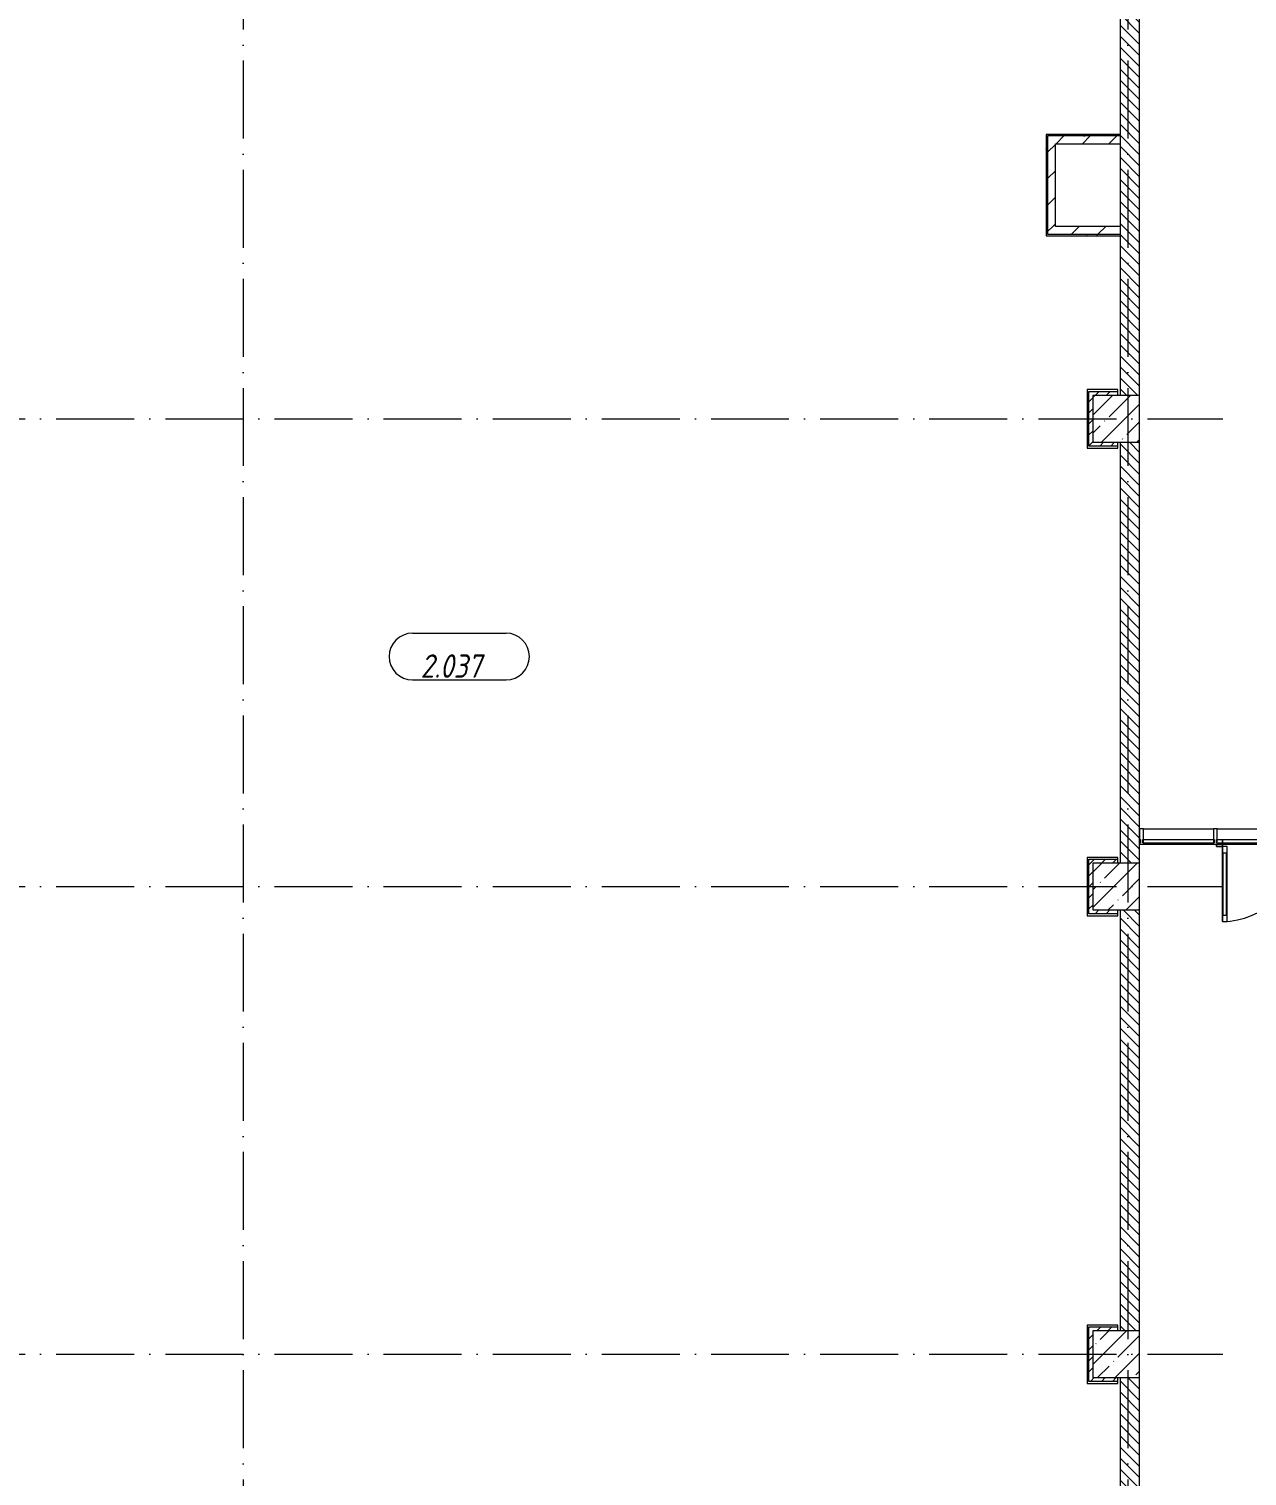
# Model space of a CAD drawing. Header units: millimetres. Extents: x -6467 to 106027, y -7090 to 195095.
# Drawn here: x 75109 to 90737, y 119732 to 138298 of the extents above; entities that cross this region are included whole.
import ezdxf

# ---------------------------------------------------------------- set-up
doc = ezdxf.new("R2010")
doc.units = ezdxf.units.MM
doc.linetypes.add('50_200_ШТРИХ_1Т_ш5_п1_п1_', pattern=[1400, 1000, -200, 0, -200])
for name, color, linetype, lineweight, true_color in [('A-AREA-IDEN-1', 7, 'Continuous', 9, 0xaaaaaa), ('I-WALL-1', 7, 'Continuous', 5, 0x787878), ('Оси-3', 7, '50_200_ШТРИХ_1Т_ш5_п1_п1_', 9, 0xaaaaaa)]:
    doc.layers.add(name, color=color, linetype=linetype, lineweight=lineweight, true_color=true_color)
for name, color, linetype, lineweight in [('A-DETL-GENF', 7, 'Continuous', 9), ('A-DOOR-2', 7, 'Continuous', 5), ('A-GLAZ-CWMG', 7, 'Continuous', 9), ('A-GLAZ-CWMG-1', 7, 'Continuous', 20), ('A-WALL', 7, 'Continuous', 5), ('A-WALL-FNSH-1', 7, 'Continuous', 5), ('I-WALL', 7, 'Continuous', 5), ('S-COLS', 7, 'Continuous', 9), ('S-COLS-1', 7, 'Continuous', 5)]:
    doc.layers.add(name, color=color, linetype=linetype, lineweight=lineweight)
doc.styles.add('ISOCPEUR_I_1', font='isocpeui.ttf', dxfattribs={"width": 0.85, "height": 2.5})
pattern_1 = [(45, (109.45, 102614.03), (-70.71068, 70.71068), [])]
pattern_2 = [(45, (109.45, 102614.03), (-169.7056, 169.7056), [])]
pattern_3 = [(0, (109.45, 102614.03), (406.4, 101.6), [6.706, -298.094, 6.706, -298.094, -1625.6]), (0, (109.45, 102614.03), (406.4, 101.6), [-609.6, 6.706, -602.894, 6.706, -298.094, -711.2]), (0, (109.45, 102614.03), (406.4, 101.6), [-1524, 6.706, -196.494, 6.706, -501.294]), (120, (261.85, 102664.83), (-291.18818, 301.15272), [6.706, -298.094, 6.706, -298.094, -1625.6]), (120, (261.85, 102664.83), (-291.18818, 301.15272), [-609.6, 6.706, -602.894, 6.706, -298.094, -711.2]), (120, (261.85, 102664.83), (-291.18818, 301.15272), [-1524, 6.706, -196.494, 6.706, -501.294]), (240, (312.65, 102868.03), (-115.21182, -402.75272), [6.706, -298.094, 6.706, -298.094, -1625.6]), (240, (312.65, 102868.03), (-115.21182, -402.75272), [-609.6, 6.706, -602.894, 6.706, -298.094, -711.2]), (240, (312.65, 102868.03), (-115.21182, -402.75272), [-1524, 6.706, -196.494, 6.706, -501.294])]

# ---------------------------------------------------------------- blocks, each defined once
blk = doc.blocks.new('BSC_Колонна _Прямоугольная - 600х600-V29-АИ_План этажа Радиаторы_3')
at = {"layer": 'S-COLS-1'}
h = blk.add_hatch(dxfattribs=at)
h.set_pattern_fill('FP_58', color=256, style=0, pattern_type=2)
h.set_pattern_definition([(45, (-88950, -30681.04), (-228.0985, 228.0985), []), (45, (-88721.9, -30681.04), (-228.0985, 228.0985), [403.225, -80.645, 6.706, -73.939])])
h.paths.add_polyline_path([(-300, -300), (300, -300), (300, 300), (-300, 300)])
for p, q in [((300, 300), (-300, 300)), ((-300, 300), (-300, -300)), ((300, -300), (300, 300)), ((-300, -300), (300, -300))]:
    blk.add_line(p, q, dxfattribs=at)
blk = doc.blocks.new('BSC_Колонна _Прямоугольная - 600х600-V30-АИ_План этажа Радиаторы_3')
at = {"layer": 'S-COLS-1'}
h = blk.add_hatch(dxfattribs=at)
h.set_pattern_fill('FP_59', color=256, style=0, pattern_type=2)
h.set_pattern_definition([(45, (-88950, -24681.04), (-228.0985, 228.0985), []), (45, (-88721.9, -24681.04), (-228.0985, 228.0985), [403.225, -80.645, 6.706, -73.939])])
h.paths.add_polyline_path([(-300, -300), (300, -300), (300, 300), (-300, 300)])
for p, q in [((300, 300), (-300, 300)), ((-300, 300), (-300, -300)), ((300, -300), (300, 300)), ((-300, -300), (300, -300))]:
    blk.add_line(p, q, dxfattribs=at)
blk = doc.blocks.new('BSC_Колонна _Прямоугольная - 600х600-V31-АИ_План этажа Радиаторы_3')
at = {"layer": 'S-COLS-1'}
h = blk.add_hatch(dxfattribs=at)
h.set_pattern_fill('FP_60', color=256, style=0, pattern_type=2)
h.set_pattern_definition([(45, (-88950, -18681.04), (-228.0985, 228.0985), []), (45, (-88721.9, -18681.04), (-228.0985, 228.0985), [403.225, -80.645, 6.706, -73.939])])
h.paths.add_polyline_path([(-167, -300), (300, -300), (300, 300), (-300, 300), (-300, -300)])
for p, q in [((300, 300), (-300, 300)), ((-300, 300), (-300, -300)), ((300, -300), (300, 300)), ((-300, -300), (300, -300))]:
    blk.add_line(p, q, dxfattribs=at)
blk = doc.blocks.new('Прямоугольный импост - Импост структурный с накладкой - 180мм-21847957-АИ_План этажа Радиаторы_3')
at = {"layer": 'A-GLAZ-CWMG-1'}
for p, q in [((-50, 40), (-50, 180)), ((-50, 180), (0, 180)), ((-40, 40), (-50, 40)), ((-50, -17), (-50, 0)), ((-50, 0), (-40, 0)), ((-40, 0), (-40, 40)), ((-10, 40), (-10, 0)), ((0, 40), (-10, 40)), ((-10, 0), (0, 0)), ((0, 180), (0, 40)), ((0, 0), (0, -17)), ((0, -17), (-50, -17))]:
    blk.add_line(p, q, dxfattribs=at)
blk = doc.blocks.new('Прямоугольный импост - Импост структурный с накладкой - 180мм-23734546-АИ_План этажа Радиаторы_3')
at = {"layer": 'A-GLAZ-CWMG'}
for p, q in [((89300, 25423), (90196, 25423)), ((89300, 25243), (89300, 25283)), ((89300, 25283), (90196, 25283)), ((90196, 25283), (90196, 25243)), ((89300, 25243), (90196, 25243)), ((89300, 25226), (90196, 25226))]:
    blk.add_line(p, q, dxfattribs=at)
blk = doc.blocks.new('Дверь_Витражная_СКБ_2Ст - ДВВ_ДАО_СОШ_Коридор EIW15-V289-АИ_План этажа Радиаторы_3')
at = {"layer": 'A-DETL-GENF'}
for p, q in [((-960, 1010), (-900, 1010)), ((-960, 1010), (-960, 50)), ((-900, 1010), (-960, 1010)), ((-960, 1010), (-960, 50)), ((-960, 930), (-900, 930)), ((-950, 930), (-950, 130)), ((-906, 930), (-906, 130)), ((-900, 1010), (-900, 50)), ((-900, 50), (-900, 1010)), ((960, 1010), (900, 1010)), ((900, 1010), (900, 50)), ((960, 1010), (900, 1010)), ((900, 1010), (900, 50)), ((960, 930), (900, 930)), ((906, 930), (906, 130)), ((950, 930), (950, 130)), ((960, 1010), (960, 50)), ((960, 50), (960, 1010)), ((-1035, 50), (-1035, 17)), ((-960, 50), (-1035, 50)), ((-960, 50), (-1035, 50)), ((-1035, 50), (-1035, 17)), ((-960, 130), (-900, 130)), ((-900, 50), (-960, 50)), ((-960, 50), (-900, 50)), ((-960, 17), (-960, 50)), ((-960, 17), (-960, 50)), ((-960, -40), (-960, 0)), ((-960, -40), (-960, 0)), ((960, 130), (900, 130)), ((900, 50), (960, 50)), ((900, 50), (960, 50)), ((960, 17), (960, 50)), ((960, 50), (1035, 50)), ((960, 50), (960, 17)), ((1035, 50), (960, 50)), ((960, -40), (960, 0)), ((960, 0), (960, -40)), ((1035, 50), (1035, 17)), ((1035, 17), (1035, 50))]:
    blk.add_line(p, q, dxfattribs=at)
at = {"layer": 'A-DOOR-2'}
for p, q in [((-960, 1010), (-960, 50)), ((960, 1010), (960, 50))]:
    blk.add_line(p, q, dxfattribs=at)
for centre, start, end in [((-960, 50), 360, 90), ((960, 50), 90, 180)]:
    blk.add_arc(centre, 960, start, end, dxfattribs=at)
blk = doc.blocks.new('Прямоугольный импост - Импост структурный с накладкой - 180мм-22070662-АИ_План этажа Радиаторы_3')
at = {"layer": 'A-GLAZ-CWMG'}
for p, q in [((74503, 69806), (74503, 67756)), ((74520, 69806), (74560, 69806)), ((74520, 69806), (74520, 67756)), ((74560, 69806), (74560, 67756)), ((74700, 69806), (74700, 67756)), ((74560, 67756), (74520, 67756))]:
    blk.add_line(p, q, dxfattribs=at)
blk = doc.blocks.new('Прямоугольный импост - Импост структурный с накладкой - 180мм-22069925-АИ_План этажа Радиаторы_3')
at = {"layer": 'A-GLAZ-CWMG-1'}
for p, q in [((-25, 40), (-25, 180)), ((-25, 180), (25, 180)), ((-15, 40), (-25, 40)), ((-25, -17), (-25, 0)), ((-25, 0), (-15, 0)), ((-15, 0), (-15, 40)), ((15, 40), (15, 0)), ((25, 40), (15, 40)), ((15, 0), (25, 0)), ((25, 180), (25, 40)), ((25, 0), (25, -17)), ((25, -17), (-25, -17))]:
    blk.add_line(p, q, dxfattribs=at)
blk = doc.blocks.new('AAR_СКБ_Марка_помещения_1_5 ммп - Номер-27962133-АИ_План этажа Радиаторы_3')
at = {"layer": 'A-AREA-IDEN-1'}
for p, q in [((-2.987, 3), (3.013, 3)), ((-2.987, 0), (3.013, 0))]:
    blk.add_line(p, q, dxfattribs=at)
for centre, start, end in [((-2.987, 1.5), 90, 270), ((3.013, 1.5), 270, 90)]:
    blk.add_arc(centre, 1.5, start, end, dxfattribs=at)

msp = doc.modelspace()

# ---------------------------------------------------------------- hatches: boundary and pattern name
at = {"layer": 'I-WALL'}
h = msp.add_hatch(dxfattribs=at)
h.set_pattern_fill('FP_2', color=256, style=0, pattern_type=2)
h.set_pattern_definition([(135, (109.45, 102614.03), (-70.71068, -70.71068), [])])
h.paths.add_polyline_path([(89359, 111845), (89359, 114945), (89109, 114945), (89109, 111845)])
h.paths.add_polyline_path([(89359, 115445), (89359, 120995), (89109, 120995), (89109, 115445), (89322, 115445)])
h.paths.add_polyline_path([(89257, 121595), (89359, 121595), (89359, 126995), (89109, 126995), (89109, 121595)])
h.paths.add_polyline_path([(89359, 127595), (89359, 132995), (89109, 132995), (89109, 127595), (89194, 127595)])
h.paths.add_polyline_path([(89131, 133595), (89359, 133595), (89359, 138995), (89109, 138995), (89109, 133595)])
h.paths.add_polyline_path([(89239, 139595), (89359, 139595), (89359, 145045), (89109, 145045), (89109, 139595), (89237, 139595)])
h = msp.add_hatch(dxfattribs=at)
h.set_pattern_fill('FP_4', color=256, style=0, pattern_type=2)
h.set_pattern_definition(pattern_2)
h.paths.add_polyline_path([(88279, 135765), (88279, 136925), (88179, 136925), (88179, 135765)])
h = msp.add_hatch(dxfattribs=at)
h.set_pattern_fill('FP_4', color=256, style=0, pattern_type=2)
h.set_pattern_definition(pattern_2)
h.paths.add_polyline_path([(89109, 136825), (89109, 136925), (88279, 136925), (88279, 136825), (88892, 136825)])
h = msp.add_hatch(dxfattribs=at)
h.set_pattern_fill('FP_4', color=256, style=0, pattern_type=2)
h.set_pattern_definition(pattern_2)
h.paths.add_polyline_path([(89109, 135665), (89109, 135765), (88179, 135765), (88179, 135665), (88892, 135665)])
h = msp.add_hatch(dxfattribs=at)
h.set_pattern_fill('FP_5', color=256, style=0, pattern_type=2)
h.set_pattern_definition(pattern_1)
h.paths.add_polyline_path([(89079, 133595), (89079, 133645), (88709, 133645), (88709, 133595), (88892, 133595)])
h = msp.add_hatch(dxfattribs=at)
h.set_pattern_fill('FP_5', color=256, style=0, pattern_type=2)
h.set_pattern_definition(pattern_1)
h.paths.add_polyline_path([(88759, 132995), (88759, 133595), (88709, 133595), (88709, 132995)])
h = msp.add_hatch(dxfattribs=at)
h.set_pattern_fill('FP_5', color=256, style=0, pattern_type=2)
h.set_pattern_definition(pattern_1)
h.paths.add_polyline_path([(89079, 132945), (89079, 132995), (88709, 132995), (88709, 132945), (88892, 132945)])
h = msp.add_hatch(dxfattribs=at)
h.set_pattern_fill('FP_5', color=256, style=0, pattern_type=2)
h.set_pattern_definition(pattern_1)
h.paths.add_polyline_path([(89079, 127595), (89079, 127645), (88709, 127645), (88709, 127595), (88892, 127595)])
h = msp.add_hatch(dxfattribs=at)
h.set_pattern_fill('FP_5', color=256, style=0, pattern_type=2)
h.set_pattern_definition(pattern_1)
h.paths.add_polyline_path([(88759, 126995), (88759, 127595), (88709, 127595), (88709, 126995)])
h = msp.add_hatch(dxfattribs=at)
h.set_pattern_fill('FP_5', color=256, style=0, pattern_type=2)
h.set_pattern_definition(pattern_1)
h.paths.add_polyline_path([(88892, 126945), (89079, 126945), (89079, 126995), (88709, 126995), (88709, 126945), (88759, 126945)])
h = msp.add_hatch(dxfattribs=at)
h.set_pattern_fill('FP_5', color=256, style=0, pattern_type=2)
h.set_pattern_definition(pattern_1)
h.paths.add_polyline_path([(89079, 121595), (89079, 121645), (88709, 121645), (88709, 121595), (88892, 121595)])
h = msp.add_hatch(dxfattribs=at)
h.set_pattern_fill('FP_5', color=256, style=0, pattern_type=2)
h.set_pattern_definition(pattern_1)
h.paths.add_polyline_path([(88759, 120995), (88759, 121595), (88709, 121595), (88709, 120995)])
h = msp.add_hatch(dxfattribs=at)
h.set_pattern_fill('FP_5', color=256, style=0, pattern_type=2)
h.set_pattern_definition(pattern_1)
h.paths.add_polyline_path([(89079, 120945), (89079, 120995), (88709, 120995), (88709, 120945), (88892, 120945)])
at = {"layer": 'I-WALL-1'}
h = msp.add_hatch(dxfattribs=at)
h.set_pattern_fill('FP_3', color=256, style=0, pattern_type=2)
h.set_pattern_definition(pattern_3)
h.paths.add_polyline_path([(88159, 135665), (88179, 135665), (88179, 136945), (88159, 136945), (88159, 135765)])
h = msp.add_hatch(dxfattribs=at)
h.set_pattern_fill('FP_3', color=256, style=0, pattern_type=2)
h.set_pattern_definition(pattern_3)
h.paths.add_polyline_path([(89109, 136925), (89109, 136945), (88179, 136945), (88179, 136925), (88892, 136925)])
h = msp.add_hatch(dxfattribs=at)
h.set_pattern_fill('FP_3', color=256, style=0, pattern_type=2)
h.set_pattern_definition(pattern_3)
h.paths.add_polyline_path([(89109, 135645), (89109, 135665), (88159, 135665), (88159, 135645), (88892, 135645)])

# ---------------------------------------------------------------- linework, layer by layer
at = {"layer": 'A-WALL'}
for p, q in [((89109, 138995), (89109, 133595)), ((89359, 133595), (89359, 138995)), ((88179, 136925), (88179, 135665)), ((89109, 136925), (88179, 136925)), ((88179, 135665), (89109, 135665)), ((88709, 133645), (89079, 133645)), ((88709, 132945), (88709, 133645)), ((89079, 132945), (88709, 132945)), ((89109, 132995), (89109, 127595)), ((89359, 127595), (89359, 132995)), ((88709, 127645), (89079, 127645)), ((88709, 126945), (88709, 127645)), ((89109, 126995), (89109, 121595)), ((89359, 121595), (89359, 126995)), ((89079, 126945), (88709, 126945)), ((88709, 121645), (89079, 121645)), ((88709, 120945), (88709, 121645)), ((89079, 120945), (88709, 120945)), ((89109, 120995), (89109, 115445)), ((89359, 115445), (89359, 120995))]:
    msp.add_line(p, q, dxfattribs=at)
at = {"layer": 'A-WALL-FNSH-1'}
for p, q in [((88159, 136945), (88159, 135645)), ((89109, 136945), (88159, 136945)), ((88279, 135765), (88279, 136825)), ((88279, 136825), (89109, 136825)), ((89109, 135765), (88279, 135765)), ((88159, 135645), (89109, 135645)), ((89079, 133670), (88684, 133670)), ((88684, 133670), (88684, 132920)), ((89079, 133595), (89079, 133670)), ((89079, 132920), (89079, 132995)), ((88684, 132920), (89079, 132920)), ((89079, 127670), (88684, 127670)), ((88684, 127670), (88684, 126920)), ((89079, 127595), (89079, 127670)), ((89079, 126920), (89079, 126995)), ((88684, 126920), (89079, 126920)), ((89079, 121670), (88684, 121670)), ((88684, 121670), (88684, 120920)), ((89079, 121595), (89079, 121670)), ((88684, 120920), (89079, 120920)), ((89079, 120920), (89079, 120995))]:
    msp.add_line(p, q, dxfattribs=at)
at = {"layer": 'Оси-3'}
for p, q in [((77859, 193895), (77859, 111945)), ((89209, 193895), (89209, 96724)), ((67059, 133295), (90428, 133295)), ((67059, 127295), (90428, 127295)), ((67059, 121295), (90428, 121295))]:
    msp.add_line(p, q, dxfattribs=at)

# ---------------------------------------------------------------- block references
at = {"layer": 'A-AREA-IDEN-1', "xscale": 199.9999999999999, "yscale": 199.9999999999999, "zscale": 199.9999999999999}
msp.add_blockref('AAR_СКБ_Марка_помещения_1_5 ммп - Номер-27962133-АИ_План этажа Радиаторы_3', (80628, 129946), dxfattribs=at)
at = {"layer": 'A-DOOR-2', "rotation": 180}
msp.add_blockref('Дверь_Витражная_СКБ_2Ст - ДВВ_ДАО_СОШ_Коридор EIW15-V289-АИ_План этажа Радиаторы_3', (91381, 127857), dxfattribs=at)
at = {"layer": 'A-GLAZ-CWMG', "extrusion": (0, 0, -1)}
for name, p in [('Прямоугольный импост - Импост структурный с накладкой - 180мм-21847957-АИ_План этажа Радиаторы_3', (-89359, 127857)), ('Прямоугольный импост - Импост структурный с накладкой - 180мм-22069925-АИ_План этажа Радиаторы_3', (-90331, 127857))]:
    msp.add_blockref(name, p, dxfattribs=at)
at = {"layer": 'A-GLAZ-CWMG'}
msp.add_blockref('Прямоугольный импост - Импост структурный с накладкой - 180мм-23734546-АИ_План этажа Радиаторы_3', (109, 102614), dxfattribs=at)
at = {"layer": 'A-GLAZ-CWMG', "rotation": 89.9999999999999}
msp.add_blockref('Прямоугольный импост - Импост структурный с накладкой - 180мм-22070662-АИ_План этажа Радиаторы_3', (160162, 53337), dxfattribs=at)
at = {"layer": 'S-COLS'}
for name, p in [('BSC_Колонна _Прямоугольная - 600х600-V29-АИ_План этажа Радиаторы_3', (89059, 133295)), ('BSC_Колонна _Прямоугольная - 600х600-V30-АИ_План этажа Радиаторы_3', (89059, 127295)), ('BSC_Колонна _Прямоугольная - 600х600-V31-АИ_План этажа Радиаторы_3', (89059, 121295))]:
    msp.add_blockref(name, p, dxfattribs=at)

# ---------------------------------------------------------------- texts
at = {"layer": 'A-AREA-IDEN-1', "insert": (80525, 129974), "char_height": 300, "width": 952, "attachment_point": 8, "line_spacing_factor": 1.139951, "style": 'ISOCPEUR_I_1'}
msp.add_mtext('\\pxqc,t8.46667,16.93333,25.4,33.86667,42.33333,50.8,59.26667,67.73333,76.2,84.66667,93.13333,101.6,110.06667,118.53333,127,135.46667,143.93333,152.4,160.86667,169.33333,177.8,186.26667,194.73333,203.2,211.66667,220.13333,228.6,237.06667,245.53333,254,262.46667,270.93333;{2.037}', dxfattribs=at)

doc.saveas('drawing.dxf')
